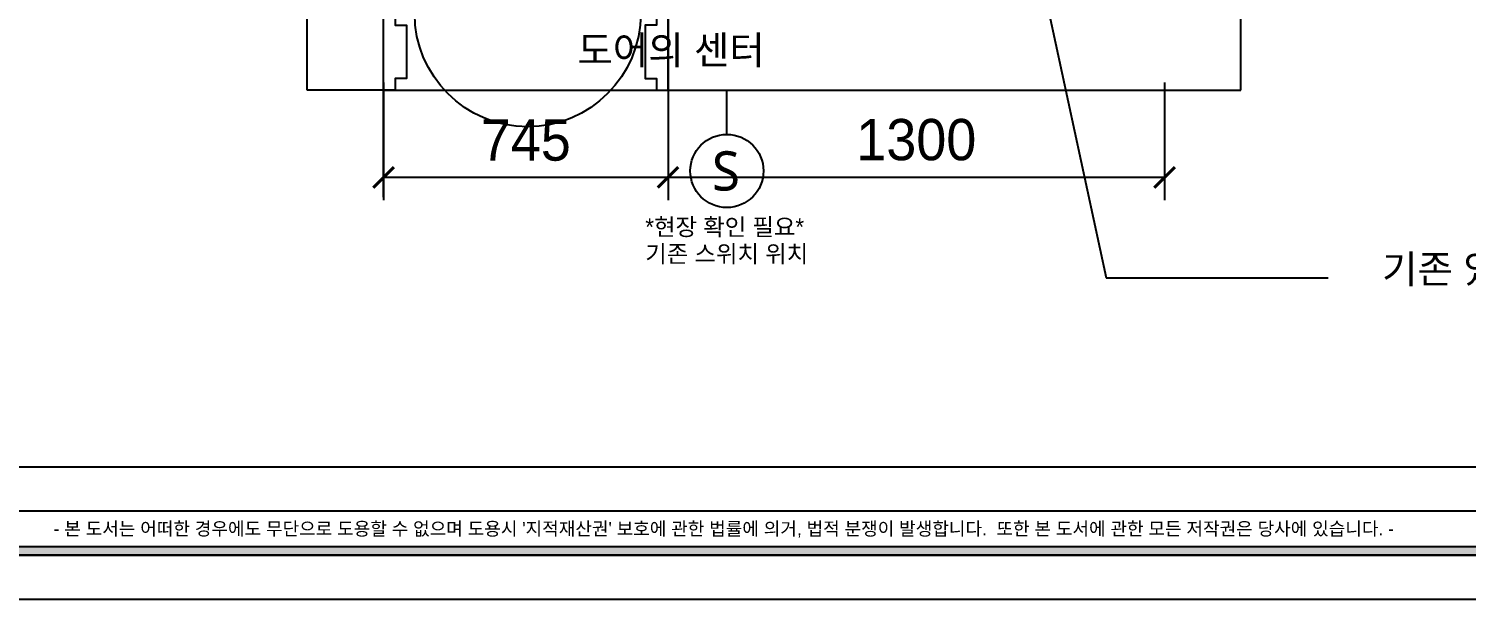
# Model space of a CAD drawing. Header units: millimetres. Extents: x 217202 to 745838, y -6815 to 171372.
# Drawn here: x 364795 to 368560, y 32753 to 34247 of the extents above; entities that cross this region are included whole.
import ezdxf
from ezdxf.enums import TextEntityAlignment as Align

# ---------------------------------------------------------------- set-up
doc = ezdxf.new("R2010")
doc.units = ezdxf.units.MM
doc.header["$PDMODE"] = 3
doc.layers.get('DEFPOINTS').update_dxf_attribs({"color": 248})
for name, color, linetype in [('C-WALL1', 2, 'Continuous'), ('FORM(YOURNAME)-1', 1, 'Continuous'), ('FORM(YOURNAME)-11', 1, 'Continuous'), ('HAT', 5, 'Continuous'), ('TOILET-1', 6, 'Continuous'), ('도면층4', 4, 'Continuous'), ('설비', 140, 'Continuous')]:
    doc.layers.add(name, color=color, linetype=linetype)
doc.styles.get("Standard").update_dxf_attribs({"font": ''})
doc.styles.add('YOURNAME', font='HY울릉도M.TTF')
doc.styles.add('코레일둥고', font='Korail_Round_Gothic_Medium.ttf')
doc.styles.get('Standard').set_extended_font_data('Haan YGodic 230')
doc.linetypes.add('ZIGZAG', pattern='A,0.0001,-0.2,[131,ltypeshp.shx,S=0.2,R=0,X=-0.2,Y=0],-0.4,[131,ltypeshp.shx,S=0.2,R=180,X=0.2,Y=0],-0.2', length=0.8001)
doc.dimstyles.new('YOURNAME-60', dxfattribs={"dimscale": 60, "dimtxt": 1.8, "dimasz": 0.9, "dimexe": 1, "dimexo": 3, "dimgap": 0.7, "dimtad": 1, "dimdec": 0, "dimzin": 0, "dimdsep": 46, "dimtxsty": 'YOURNAME', "dimblk": 'ARCHTICK', "dimcen": 0, "dimclrd": 1, "dimclre": 1, "dimclrt": 7, "dimadec": 0, "dimazin": 0, "dimtfac": 1, "dimtdec": 0, "dimtix": 1, "dimtmove": 2, "dimatfit": 3, "dimldrblk": 'ARCHTICK', "dimfxl": 1, "dimtolj": 1, "dimtzin": 0, "dimarcsym": 0})

# ---------------------------------------------------------------- blocks, each defined once
blk = doc.blocks.new('FORM-ELEVATION')
at = {"layer": 'FORM(YOURNAME)-11'}
h = blk.add_hatch(color=256, dxfattribs=at)
h.dxf.hatch_style = 1
h.paths.add_polyline_path([(-10309, 35708), (71691, 35708), (71691, 35508), (-10309, 35508)])
h.paths.add_polyline_path([(-10309, -21492), (71691, -21492), (71691, -21692), (-10309, -21692)])
at = {"layer": 'DEFPOINTS', "color": 158}
blk.add_line((62481, -20692), (-10309, -20692), dxfattribs=at)
for points in [[(-10309, -21692), (71691, -21692), (71691, 35708), (-10309, 35708)], [(-8309, 33708), (61071, 33708), (61071, -19692), (-8309, -19692)]]:
    blk.add_lwpolyline(points, close=True, dxfattribs=at)
at = {"layer": 'FORM(YOURNAME)-11', "color": 250}
blk.add_lwpolyline([(-11309, -22692), (72691, -22692), (72691, 36708), (-11309, 36708)], close=True, dxfattribs=at)
at = {"layer": 'FORM(YOURNAME)-11'}
blk.add_lwpolyline([(-10309, -21492), (71691, -21492), (71691, -21692), (-10309, -21692)], close=True, dxfattribs=at)
at = {"layer": 'FORM(YOURNAME)-11', "color": 1, "style": 'YOURNAME'}
blk.add_text("- 본 도서는 어떠한 경우에도 무단으로 도용할 수 없으며 도용시 '지적재산권' 보호에 관한 법률에 의거, 법적 분쟁이 발생합니다.  또한 본 도서에 관한 모든 저작권은 당사에 있습니다. -", height=300, dxfattribs=at).set_placement((28146, -21092), align=Align.MIDDLE_CENTER)
at = {"layer": 'FORM(YOURNAME)-11', "color": 3, "style": 'YOURNAME'}
for tag, height, p in [('1', 450, (71041, -1219)), ('2', 450, (71041, -1863)), ('3', 450, (71041, -3150)), ('4', 450, (71041, -5081)), ('5', 515, (71041, -7398)), ('6', 515, (71041, -9650)), ('7', 515, (71041, -11903)), ('8', 515, (71041, -14155)), ('9', 515, (71041, -16408)), ('10', 515, (66791, -18596)), ('11', 515, (71041, -18660)), ('12', 515, (66791, -20848)), ('13', 515, (71041, -20848))]:
    blk.add_attdef(tag, text='', height=height, dxfattribs=at).set_placement(p, align=Align.MIDDLE_RIGHT)
blk = doc.blocks.new('_ArchTick')
at = {"color": 0, "linetype": 'ByBlock', "const_width": 0.15}
blk.add_lwpolyline([(-0.5, -0.5), (0.5, 0.5)], dxfattribs=at)
blk = doc.blocks.new('*D686')
at = {"layer": 'DEFPOINTS', "color": 0, "transparency": 16777216}
for p in [(366469.4, 34286.4), (367769.7, 34286.4), (366469.4, 33857.8)]:
    blk.add_point(p, dxfattribs=at)
at = {"layer": 'HAT', "color": 1, "lineweight": -2, "transparency": 16777216}
for p, q in [((366469.4, 34106.4), (366469.4, 33797.8)), ((367769.7, 34106.4), (367769.7, 33797.8)), ((367769.7, 33857.8), (366469.4, 33857.8))]:
    blk.add_line(p, q, dxfattribs=at)
at = {"layer": 'HAT', "color": 1, "lineweight": -2, "transparency": 16777216, "xscale": 54, "yscale": 54, "zscale": 54, "rotation": 180}
blk.add_blockref('_ArchTick', (366469.4, 33857.8), dxfattribs=at)
at = {"layer": 'HAT', "color": 1, "lineweight": -2, "transparency": 16777216, "xscale": 54, "yscale": 54, "zscale": 54}
blk.add_blockref('_ArchTick', (367769.7, 33857.8), dxfattribs=at)
at = {"layer": 'HAT', "color": 7, "transparency": 16777216, "insert": (367119.6, 33956), "char_height": 108, "attachment_point": 5, "style": 'YOURNAME'}
blk.add_mtext('\\A1;1300', dxfattribs=at)
blk = doc.blocks.new('*D687')
at = {"layer": 'DEFPOINTS', "color": 0, "transparency": 16777216}
for p in [(365724.4, 34286.4), (366469.4, 34286.4), (365724.4, 33857.8)]:
    blk.add_point(p, dxfattribs=at)
at = {"layer": 'HAT', "color": 1, "lineweight": -2, "transparency": 16777216}
for p, q in [((365724.4, 34106.4), (365724.4, 33797.8)), ((366469.4, 34106.4), (366469.4, 33797.8)), ((366469.4, 33857.8), (365724.4, 33857.8))]:
    blk.add_line(p, q, dxfattribs=at)
at = {"layer": 'HAT', "color": 1, "lineweight": -2, "transparency": 16777216, "xscale": 54, "yscale": 54, "zscale": 54, "rotation": 180}
blk.add_blockref('_ArchTick', (365724.4, 33857.8), dxfattribs=at)
at = {"layer": 'HAT', "color": 1, "lineweight": -2, "transparency": 16777216, "xscale": 54, "yscale": 54, "zscale": 54}
blk.add_blockref('_ArchTick', (366469.4, 33857.8), dxfattribs=at)
at = {"layer": 'HAT', "color": 7, "transparency": 16777216, "insert": (366096.9, 33954.9), "char_height": 108, "attachment_point": 5, "style": 'YOURNAME'}
blk.add_mtext('\\A1;745', dxfattribs=at)

msp = doc.modelspace()

# ---------------------------------------------------------------- linework, layer by layer
at = {"layer": 'C-WALL1'}
for p, q in [((367969.3, 34086.4), (367969.3, 38585.9)), ((365724.4, 33806.4), (365724.4, 35186.4)), ((365524.4, 34086.4), (365524.4, 34986.4)), ((366469.4, 34286.4), (366469.4, 34086.4)), ((365724.4, 34086.4), (365524.4, 34086.4)), ((366469.4, 34086.4), (367769.7, 34086.4)), ((367769.7, 34086.4), (367969.3, 34086.4))]:
    msp.add_line(p, q, dxfattribs=at)
at = {"layer": 'TOILET-1', "color": 240}
for p, q in [((367467.3, 34286.4), (367617, 33594.7)), ((367617, 33594.7), (368197.9, 33594.7))]:
    msp.add_line(p, q, dxfattribs=at)
at = {"layer": 'TOILET-1', "color": 240, "linetype": 'ZIGZAG', "ltscale": 50, "true_color": 0xed1f24}
msp.add_circle((366101.9, 34286.4), 296, dxfattribs=at)
at = {"layer": '도면층4'}
msp.add_line((365724.4, 34086.4), (366469.4, 34086.4), dxfattribs=at)
for points in [[(365724.4, 34286.4), (365754.4, 34286.4), (365754.4, 34256.4), (365784.4, 34256.4), (365784.4, 34116.4), (365754.4, 34116.4), (365754.4, 34086.4), (365724.4, 34086.4), (365724.4, 34286.4)], [(366469.4, 34286.4), (366439.4, 34286.4), (366439.4, 34256.4), (366409.4, 34256.4), (366409.4, 34116.4), (366439.4, 34116.4), (366439.4, 34086.4), (366469.4, 34086.4), (366469.4, 34286.4)]]:
    msp.add_lwpolyline(points, dxfattribs=at)
at = {"layer": '설비', "color": 240, "true_color": 0xed1f24}
msp.add_line((366623.4, 33970.5), (366623.4, 34086.4), dxfattribs=at)
at = {"layer": '설비', "color": 10}
msp.add_circle((366623.4, 33874.7), 95.8, dxfattribs=at)

# ---------------------------------------------------------------- block references
at = {"layer": 'FORM(YOURNAME)-1', "xscale": 0.1154138797272628, "yscale": 0.1154138797272628, "zscale": 0.1154138797272628}
msp.add_blockref('FORM-ELEVATION', (363366.9, 35372.3), dxfattribs=at)

# ---------------------------------------------------------------- texts
at = {"layer": '설비', "color": 240, "true_color": 0xed1f24, "style": '코레일둥고'}
for s, height, p in [('도어의 센터', 73.96, (366231.8, 34228.1)), ('*현장 확인 필요*', 44.85, (366409.8, 33750.6)), ('기존 스위치 위치', 44.85, (366409.8, 33680)), ('기존 있는 스위치 삭제', 73.959, (368339.5, 33654.6))]:
    msp.add_text(s, height=height, dxfattribs=at).set_placement(p, align=Align.TOP_LEFT)
at = {"layer": '설비', "color": 10, "insert": (366657.7, 33926.1), "char_height": 102.679, "attachment_point": 3}
msp.add_mtext_dynamic_manual_height_columns('{\\fMalgun Gothic|b0|i0|c129|p50;S}', width=163.712, gutter_width=1.14, heights=[0], dxfattribs=at)

# ---------------------------------------------------------------- dimensions: what is measured, and where the dimension line sits
at = {"layer": 'HAT'}
for base, p1, p2, picture, middle in [((365724.4, 33857.8), (366469.4, 34286.4), (365724.4, 34286.4), '*D687', (366096.9, 33954.9)), ((366469.4, 33857.8), (367769.7, 34286.4), (366469.4, 34286.4), '*D686', (367119.6, 33956))]:
    dim = msp.add_linear_dim(base=base, p1=p1, p2=p2, dimstyle='YOURNAME-60', dxfattribs=at)
    dim.commit()
    dim.dimension.update_dxf_attribs({"geometry": picture, "text_midpoint": middle})

doc.saveas('drawing.dxf')
